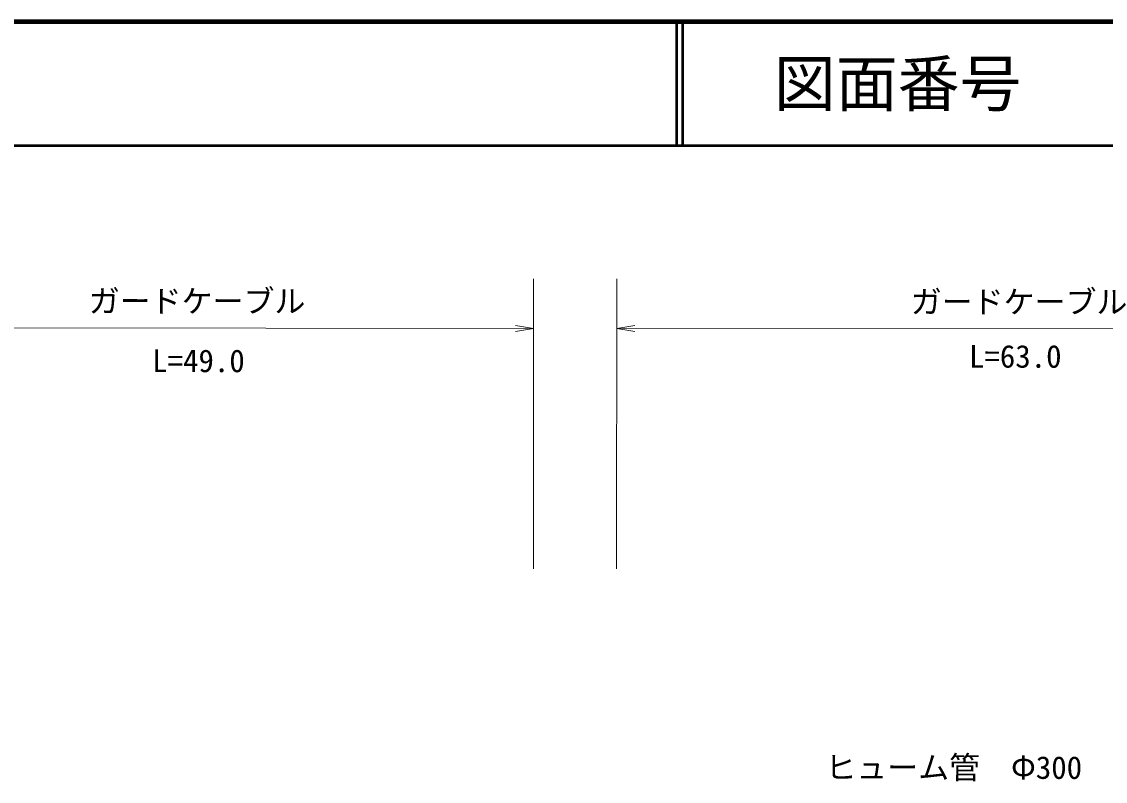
# Model space of a CAD drawing. Units: millimetres, scale not verified. Extents: x 40000 to 680000, y 20000 to 380000.
# Drawn here: x 455851 to 543401, y 318623 to 380000 of the extents above; entities that cross this region are included whole.
import ezdxf
from ezdxf.enums import TextEntityAlignment as Align

# ---------------------------------------------------------------- set-up
doc = ezdxf.new("R2010")
doc.units = ezdxf.units.MM
doc.header["$LTSCALE"] = 1000
for name, color, linetype, lineweight in [('M-BGD-EXST', 7, 'Continuous', 13), ('M-TTL', 7, 'Continuous', 13), ('M-TTL-LINE', 7, 'Continuous', 13), ('M-TTL-TXT', 7, 'Continuous', 13)]:
    doc.layers.add(name, color=color, linetype=linetype, lineweight=lineweight)
doc.styles.add('ＭＳ ゴシック', font='')
doc.styles.get('ＭＳ ゴシック').set_extended_font_data('MS Gothic')

# ---------------------------------------------------------------- blocks, each defined once
blk = doc.blocks.new('open_arrow')
at = {"color": 0, "linetype": 'Continuous', "lineweight": -2}
blk.add_lwpolyline([(7.5, 1.25), (0, 0), (7.5, -1.25)], dxfattribs=at)

msp = doc.modelspace()

# ---------------------------------------------------------------- linework, layer by layer
at = {"layer": 'M-BGD-EXST'}
for p, q in [((497191, 335795), (497211, 359232)), ((503921, 335789), (503941, 359226))]:
    msp.add_line(p, q, dxfattribs=at)
at = {"layer": 'M-TTL', "color": 2, "lineweight": 140}
msp.add_line((680000, 380000), (40000, 380000), dxfattribs=at)
at = {"layer": 'M-TTL-LINE', "lineweight": 50}
for p, q in [((508747, 380000), (508747, 370000)), ((509247, 380000), (509247, 370000)), ((40000, 370000), (680000, 370000))]:
    msp.add_line(p, q, dxfattribs=at)
at = {"layer": 'M-TTL-TXT'}
for p, q in [((444177, 355260), (497208, 355214)), ((503937, 355208), (564134, 355155))]:
    msp.add_line(p, q, dxfattribs=at)

# ---------------------------------------------------------------- block references
at = {"layer": 'M-TTL-TXT', "xscale": 193, "yscale": 193}
for p, rotation in [((497208, 355214), 179.9), ((503937, 355208), 359.9)]:
    msp.add_blockref('open_arrow', p, dxfattribs=dict(at, rotation=rotation))

# ---------------------------------------------------------------- texts
at = {"layer": 'M-TTL-TXT', "style": 'ＭＳ ゴシック'}
msp.add_text('図面番号', height=3666, dxfattribs=at).set_placement((526622, 375000), align=Align.MIDDLE_CENTER)
for s, p in [('ガードケーブル', (461272, 355963)), ('ガードケーブル', (527680, 355905)), (' L=63.0', (531136, 351497)), (' L=49.0', (465146, 351138)), ('ヒューム管\u3000Φ300', (520781, 318285))]:
    msp.add_text(s, height=1833, rotation=359.95, dxfattribs=at).set_placement(p, align=Align.BOTTOM_LEFT)

doc.saveas('drawing.dxf')
